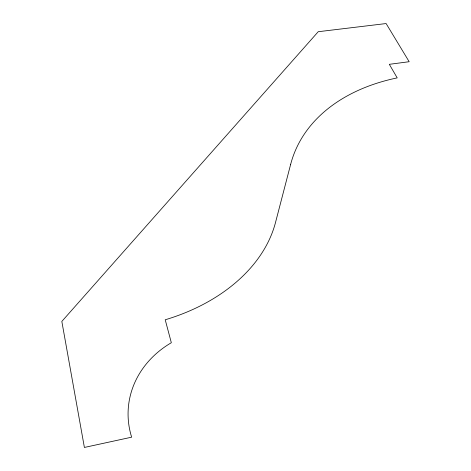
<?xml version="1.0" encoding="UTF-8"?>
<svg xmlns="http://www.w3.org/2000/svg" width="471" height="471" viewBox="0 0 471 471"><rect width="100%" height="100%" fill="white"/><g stroke="black" fill="none" stroke-linecap="round" stroke-linejoin="round"><path stroke-width="0.71" d="M290.672 164.279L275.517 222.471A173.923 124.497 -3.8 0 1 165.215 319.78L171.332 342.723A98.786 86.782 3.3 0 0 131.65 437.176L84.391 447.45L61.831 321.422L318.231 31.716L386.114 23.55L409.169 61.713L389.323 64.321L397.206 77.892A208.347 142.43 18 0 0 290.672 164.279"/></g></svg>
